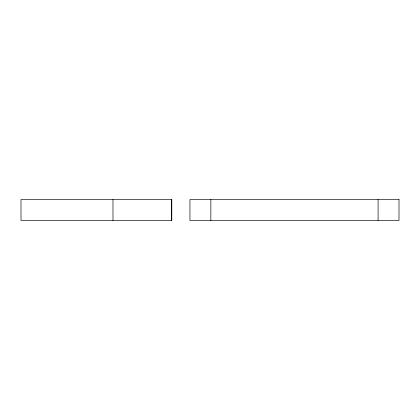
<?xml version="1.0" encoding="UTF-8"?>
<svg xmlns="http://www.w3.org/2000/svg" width="420" height="420" viewBox="0 0 420 420"><rect width="100%" height="100%" fill="white"/><g stroke="black" fill="none" stroke-linecap="round" stroke-linejoin="round"><path stroke-width="0.63" d="M378.094 199.547L378.094 220.453M210.851 199.547L210.851 220.453M171.518 199.547L171.518 220.453M112.985 199.547L112.985 220.453M171.791 199.547L21 199.547L21 220.453L171.791 220.453L171.791 199.547M399 199.547L189.945 199.547L189.945 220.453L399 220.453L399 199.547"/></g></svg>
